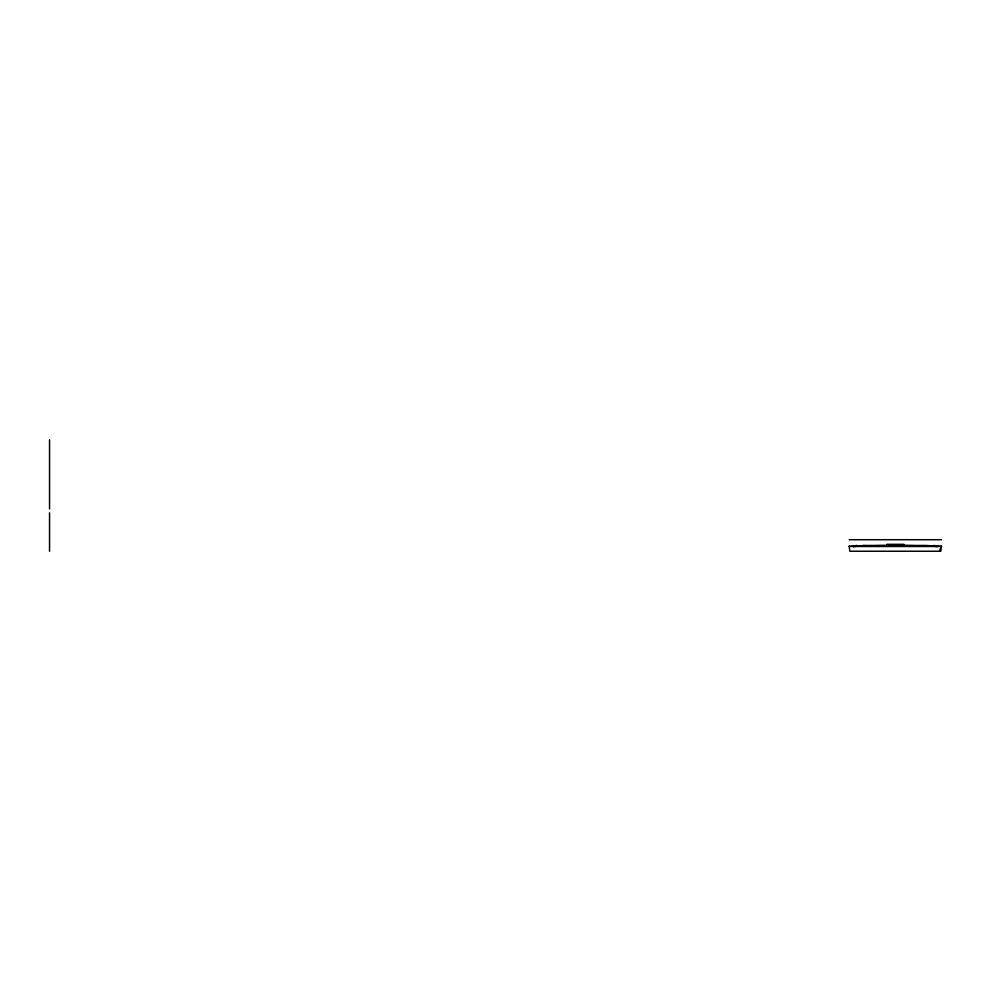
<?xml version="1.0" encoding="UTF-8"?>
<svg xmlns="http://www.w3.org/2000/svg" width="991" height="991" viewBox="0 0 991 991"><rect width="100%" height="100%" fill="white"/><g stroke="black" fill="none" stroke-linecap="round" stroke-linejoin="round"><path stroke-width="1.49" d="M856.868 545.471L849.188 546.475L849.857 551.244L940.781 551.244L941.45 545.793M849.188 539.711L941.45 539.711M886.858 544.319L903.78 544.319M886.858 545.087L903.78 545.087M933.757 545.471L941.45 546.475L849.188 546.475L849.188 545.793M940.013 548.94L940.013 551.244M49.55 439.756L49.55 508.953M49.55 512.805L49.55 551.244M863.991 545.471L853.028 546.475A919.574 919.574 0 0 1 937.61 546.475L926.647 545.471L863.991 545.471"/></g></svg>
